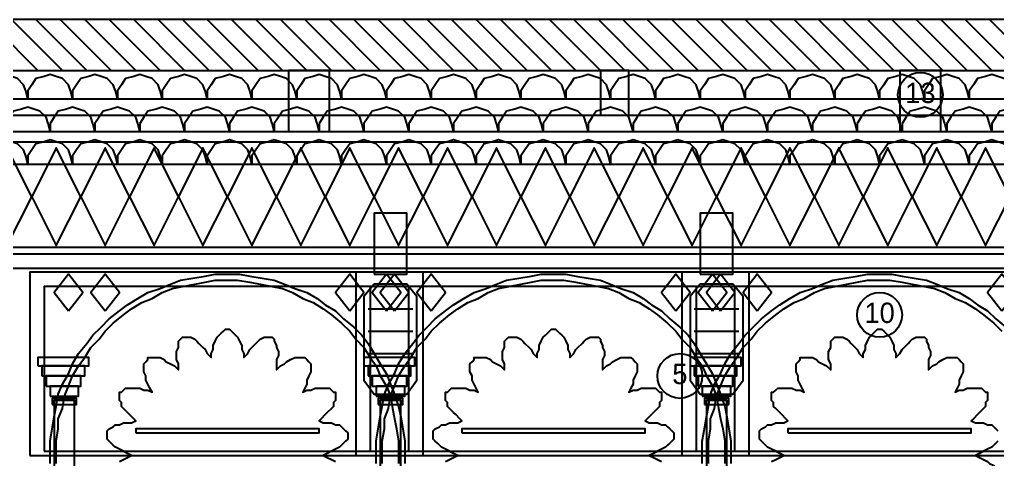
# Model space of a CAD drawing. Header units: metres. Extents: x 0 to 110, y 0 to 17.
# Drawn here: x 96.96 to 101.758, y 3.74 to 5.9 of the extents above; entities that cross this region are included whole.
import ezdxf
from ezdxf.enums import TextEntityAlignment as Align

# ---------------------------------------------------------------- set-up
doc = ezdxf.new("R2010")
doc.units = ezdxf.units.M
for name, color, linetype in [('A-ANNO', 2, 'CONTINUOUS'), ('A-HATCH', 8, 'CONTINUOUS'), ('A-WALL-CUT', 7, 'CONTINUOUS'), ('I-CEIL', 30, 'CONTINUOUS'), ('I-DECO', 8, 'CONTINUOUS'), ('I-FINE', 9, 'CONTINUOUS'), ('I-JOIN', 7, 'CONTINUOUS'), ('I-LIGHT', 2, 'CONTINUOUS')]:
    doc.layers.add(name, color=color, linetype=linetype)

msp = doc.modelspace()

# ---------------------------------------------------------------- linework, layer by layer
at = {"layer": 'A-ANNO'}
for centre in [(101.38, 5.53), (101.18, 4.45), (100.2, 4.15)]:
    msp.add_circle(centre, 0.11, dxfattribs=at)
at = {"layer": 'A-HATCH'}
for p, q in [((96.8, 5.9), (97.05, 5.65)), ((96.92, 5.9), (97.17, 5.65)), ((97.04, 5.9), (97.29, 5.65)), ((97.16, 5.9), (97.41, 5.65)), ((97.28, 5.9), (97.53, 5.65)), ((97.4, 5.9), (97.65, 5.65)), ((97.52, 5.9), (97.77, 5.65)), ((97.64, 5.9), (97.89, 5.65)), ((97.76, 5.9), (98.01, 5.65)), ((97.88, 5.9), (98.13, 5.65)), ((98, 5.9), (98.25, 5.65)), ((98.12, 5.9), (98.37, 5.65)), ((98.24, 5.9), (98.49, 5.65)), ((98.36, 5.9), (98.61, 5.65)), ((98.48, 5.9), (98.73, 5.65)), ((98.6, 5.9), (98.85, 5.65)), ((98.72, 5.9), (98.97, 5.65)), ((98.84, 5.9), (99.09, 5.65)), ((98.96, 5.9), (99.21, 5.65)), ((99.08, 5.9), (99.33, 5.65)), ((99.2, 5.9), (99.45, 5.65)), ((99.32, 5.9), (99.57, 5.65)), ((99.44, 5.9), (99.69, 5.65)), ((99.56, 5.9), (99.81, 5.65)), ((99.68, 5.9), (99.93, 5.65)), ((99.8, 5.9), (100.05, 5.65)), ((99.92, 5.9), (100.17, 5.65)), ((100.04, 5.9), (100.29, 5.65)), ((100.16, 5.9), (100.41, 5.65)), ((100.28, 5.9), (100.53, 5.65)), ((100.4, 5.9), (100.65, 5.65)), ((100.52, 5.9), (100.77, 5.65)), ((100.64, 5.9), (100.89, 5.65)), ((100.76, 5.9), (101.01, 5.65)), ((100.88, 5.9), (101.13, 5.65)), ((101, 5.9), (101.25, 5.65)), ((101.12, 5.9), (101.37, 5.65)), ((101.24, 5.9), (101.49, 5.65)), ((101.36, 5.9), (101.61, 5.65)), ((101.48, 5.9), (101.73, 5.65)), ((101.6, 5.9), (101.85, 5.65)), ((101.72, 5.9), (101.97, 5.65))]:
    msp.add_line(p, q, dxfattribs=at)
at = {"layer": 'A-WALL-CUT'}
msp.add_lwpolyline([(92.13, 5.65), (104.63, 5.65), (104.63, 5.9), (92.13, 5.9)], close=True, dxfattribs=at)
at = {"layer": 'I-CEIL'}
for p, q in [((92.38, 5.43), (104.38, 5.43)), ((92.38, 5.35), (104.38, 5.35))]:
    msp.add_line(p, q, dxfattribs=at)
for points in [[(98.28, 5.35), (98.48, 5.35), (98.48, 5.65), (98.28, 5.65)], [(99.81, 5.43), (99.95, 5.43), (99.95, 5.65), (99.81, 5.65)], [(101.28, 5.35), (101.48, 5.35), (101.48, 5.65), (101.28, 5.65)]]:
    msp.add_lwpolyline(points, close=True, dxfattribs=at)
at = {"layer": 'I-DECO'}
for p, q in [((96.78, 5.3), (104.38, 5.3)), ((96.78, 4.75), (104.38, 4.75))]:
    msp.add_line(p, q, dxfattribs=at)
for points in [[(97, 5.51), (96.99, 5.55), (96.98, 5.58), (96.95, 5.61), (96.92, 5.62), (96.89, 5.63), (96.86, 5.62), (96.82, 5.61), (96.8, 5.58), (96.78, 5.55), (96.78, 5.51)], [(97.22, 5.51), (97.21, 5.55), (97.2, 5.58), (97.17, 5.61), (97.14, 5.62), (97.11, 5.63), (97.08, 5.62), (97.04, 5.61), (97.02, 5.58), (97, 5.55), (97, 5.51)], [(97.44, 5.51), (97.43, 5.55), (97.42, 5.58), (97.39, 5.61), (97.36, 5.62), (97.33, 5.63), (97.3, 5.62), (97.26, 5.61), (97.24, 5.58), (97.22, 5.55), (97.22, 5.51)], [(97.66, 5.51), (97.65, 5.55), (97.64, 5.58), (97.61, 5.61), (97.58, 5.62), (97.55, 5.63), (97.52, 5.62), (97.48, 5.61), (97.46, 5.58), (97.44, 5.55), (97.44, 5.51)], [(97.88, 5.51), (97.87, 5.55), (97.86, 5.58), (97.83, 5.61), (97.8, 5.62), (97.77, 5.63), (97.74, 5.62), (97.7, 5.61), (97.68, 5.58), (97.66, 5.55), (97.66, 5.51)], [(98.1, 5.51), (98.09, 5.55), (98.08, 5.58), (98.05, 5.61), (98.02, 5.62), (97.99, 5.63), (97.96, 5.62), (97.92, 5.61), (97.9, 5.58), (97.88, 5.55), (97.88, 5.51)], [(98.32, 5.51), (98.31, 5.55), (98.3, 5.58), (98.27, 5.61), (98.24, 5.62), (98.21, 5.63), (98.18, 5.62), (98.14, 5.61), (98.12, 5.58), (98.1, 5.55), (98.1, 5.51)], [(98.54, 5.51), (98.53, 5.55), (98.52, 5.58), (98.49, 5.61), (98.46, 5.62), (98.43, 5.63), (98.4, 5.62), (98.36, 5.61), (98.34, 5.58), (98.32, 5.55), (98.32, 5.51)], [(98.76, 5.51), (98.75, 5.55), (98.74, 5.58), (98.71, 5.61), (98.68, 5.62), (98.65, 5.63), (98.62, 5.62), (98.58, 5.61), (98.56, 5.58), (98.54, 5.55), (98.54, 5.51)], [(98.98, 5.51), (98.97, 5.55), (98.96, 5.58), (98.93, 5.61), (98.9, 5.62), (98.87, 5.63), (98.84, 5.62), (98.8, 5.61), (98.78, 5.58), (98.76, 5.55), (98.76, 5.51)], [(99.2, 5.51), (99.19, 5.55), (99.18, 5.58), (99.15, 5.61), (99.12, 5.62), (99.09, 5.63), (99.06, 5.62), (99.02, 5.61), (99, 5.58), (98.98, 5.55), (98.98, 5.51)], [(99.42, 5.51), (99.41, 5.55), (99.4, 5.58), (99.37, 5.61), (99.34, 5.62), (99.31, 5.63), (99.28, 5.62), (99.24, 5.61), (99.22, 5.58), (99.2, 5.55), (99.2, 5.51)], [(99.64, 5.51), (99.63, 5.55), (99.62, 5.58), (99.59, 5.61), (99.56, 5.62), (99.53, 5.63), (99.5, 5.62), (99.46, 5.61), (99.44, 5.58), (99.42, 5.55), (99.42, 5.51)], [(99.86, 5.51), (99.85, 5.55), (99.84, 5.58), (99.81, 5.61), (99.78, 5.62), (99.75, 5.63), (99.72, 5.62), (99.68, 5.61), (99.66, 5.58), (99.64, 5.55), (99.64, 5.51)], [(100.08, 5.51), (100.07, 5.55), (100.06, 5.58), (100.03, 5.61), (100, 5.62), (99.97, 5.63), (99.94, 5.62), (99.9, 5.61), (99.88, 5.58), (99.86, 5.55), (99.86, 5.51)], [(100.3, 5.51), (100.29, 5.55), (100.28, 5.58), (100.25, 5.61), (100.22, 5.62), (100.19, 5.63), (100.16, 5.62), (100.12, 5.61), (100.1, 5.58), (100.08, 5.55), (100.08, 5.51)], [(100.52, 5.51), (100.51, 5.55), (100.5, 5.58), (100.47, 5.61), (100.44, 5.62), (100.41, 5.63), (100.38, 5.62), (100.34, 5.61), (100.32, 5.58), (100.3, 5.55), (100.3, 5.51)], [(100.74, 5.51), (100.73, 5.55), (100.72, 5.58), (100.69, 5.61), (100.66, 5.62), (100.63, 5.63), (100.6, 5.62), (100.56, 5.61), (100.54, 5.58), (100.52, 5.55), (100.52, 5.51)], [(100.96, 5.51), (100.95, 5.55), (100.94, 5.58), (100.91, 5.61), (100.88, 5.62), (100.85, 5.63), (100.82, 5.62), (100.78, 5.61), (100.76, 5.58), (100.74, 5.55), (100.74, 5.51)], [(101.18, 5.51), (101.17, 5.55), (101.16, 5.58), (101.13, 5.61), (101.1, 5.62), (101.07, 5.63), (101.04, 5.62), (101, 5.61), (100.98, 5.58), (100.96, 5.55), (100.96, 5.51)], [(101.4, 5.51), (101.39, 5.55), (101.38, 5.58), (101.35, 5.61), (101.32, 5.62), (101.29, 5.63), (101.26, 5.62), (101.22, 5.61), (101.2, 5.58), (101.18, 5.55), (101.18, 5.51)], [(101.62, 5.51), (101.61, 5.55), (101.6, 5.58), (101.57, 5.61), (101.54, 5.62), (101.51, 5.63), (101.48, 5.62), (101.44, 5.61), (101.42, 5.58), (101.4, 5.55), (101.4, 5.51)], [(101.84, 5.51), (101.83, 5.55), (101.82, 5.58), (101.79, 5.61), (101.76, 5.62), (101.73, 5.63), (101.7, 5.62), (101.66, 5.61), (101.64, 5.58), (101.62, 5.55), (101.62, 5.51)], [(97.11, 5.35), (97.1, 5.39), (97.09, 5.42), (97.06, 5.45), (97.03, 5.46), (97, 5.47), (96.97, 5.46), (96.93, 5.45), (96.91, 5.42), (96.89, 5.39), (96.89, 5.35)], [(97.33, 5.35), (97.32, 5.39), (97.31, 5.42), (97.28, 5.45), (97.25, 5.46), (97.22, 5.47), (97.19, 5.46), (97.15, 5.45), (97.13, 5.42), (97.11, 5.39), (97.11, 5.35)], [(97.55, 5.35), (97.54, 5.39), (97.53, 5.42), (97.5, 5.45), (97.47, 5.46), (97.44, 5.47), (97.41, 5.46), (97.37, 5.45), (97.35, 5.42), (97.33, 5.39), (97.33, 5.35)], [(97.77, 5.35), (97.76, 5.39), (97.75, 5.42), (97.72, 5.45), (97.69, 5.46), (97.66, 5.47), (97.63, 5.46), (97.59, 5.45), (97.57, 5.42), (97.55, 5.39), (97.55, 5.35)], [(97.99, 5.35), (97.98, 5.39), (97.97, 5.42), (97.94, 5.45), (97.91, 5.46), (97.88, 5.47), (97.85, 5.46), (97.81, 5.45), (97.79, 5.42), (97.77, 5.39), (97.77, 5.35)], [(98.21, 5.35), (98.2, 5.39), (98.19, 5.42), (98.16, 5.45), (98.13, 5.46), (98.1, 5.47), (98.07, 5.46), (98.03, 5.45), (98.01, 5.42), (97.99, 5.39), (97.99, 5.35)], [(98.43, 5.35), (98.42, 5.39), (98.41, 5.42), (98.38, 5.45), (98.35, 5.46), (98.32, 5.47), (98.29, 5.46), (98.25, 5.45), (98.23, 5.42), (98.21, 5.39), (98.21, 5.35)], [(98.65, 5.35), (98.64, 5.39), (98.63, 5.42), (98.6, 5.45), (98.57, 5.46), (98.54, 5.47), (98.51, 5.46), (98.47, 5.45), (98.45, 5.42), (98.43, 5.39), (98.43, 5.35)], [(98.87, 5.35), (98.86, 5.39), (98.85, 5.42), (98.82, 5.45), (98.79, 5.46), (98.76, 5.47), (98.73, 5.46), (98.69, 5.45), (98.67, 5.42), (98.65, 5.39), (98.65, 5.35)], [(99.09, 5.35), (99.08, 5.39), (99.07, 5.42), (99.04, 5.45), (99.01, 5.46), (98.98, 5.47), (98.95, 5.46), (98.91, 5.45), (98.89, 5.42), (98.87, 5.39), (98.87, 5.35)], [(99.31, 5.35), (99.3, 5.39), (99.29, 5.42), (99.26, 5.45), (99.23, 5.46), (99.2, 5.47), (99.17, 5.46), (99.13, 5.45), (99.11, 5.42), (99.09, 5.39), (99.09, 5.35)], [(99.53, 5.35), (99.52, 5.39), (99.51, 5.42), (99.48, 5.45), (99.45, 5.46), (99.42, 5.47), (99.39, 5.46), (99.35, 5.45), (99.33, 5.42), (99.31, 5.39), (99.31, 5.35)], [(99.75, 5.35), (99.74, 5.39), (99.73, 5.42), (99.7, 5.45), (99.67, 5.46), (99.64, 5.47), (99.61, 5.46), (99.57, 5.45), (99.55, 5.42), (99.53, 5.39), (99.53, 5.35)], [(99.97, 5.35), (99.96, 5.39), (99.95, 5.42), (99.92, 5.45), (99.89, 5.46), (99.86, 5.47), (99.83, 5.46), (99.79, 5.45), (99.77, 5.42), (99.75, 5.39), (99.75, 5.35)], [(100.19, 5.35), (100.18, 5.39), (100.17, 5.42), (100.14, 5.45), (100.11, 5.46), (100.08, 5.47), (100.05, 5.46), (100.01, 5.45), (99.99, 5.42), (99.97, 5.39), (99.97, 5.35)], [(100.41, 5.35), (100.4, 5.39), (100.39, 5.42), (100.36, 5.45), (100.33, 5.46), (100.3, 5.47), (100.27, 5.46), (100.23, 5.45), (100.21, 5.42), (100.19, 5.39), (100.19, 5.35)], [(100.63, 5.35), (100.62, 5.39), (100.61, 5.42), (100.58, 5.45), (100.55, 5.46), (100.52, 5.47), (100.49, 5.46), (100.45, 5.45), (100.43, 5.42), (100.41, 5.39), (100.41, 5.35)], [(100.85, 5.35), (100.84, 5.39), (100.83, 5.42), (100.8, 5.45), (100.77, 5.46), (100.74, 5.47), (100.71, 5.46), (100.67, 5.45), (100.65, 5.42), (100.63, 5.39), (100.63, 5.35)], [(101.07, 5.35), (101.06, 5.39), (101.05, 5.42), (101.02, 5.45), (100.99, 5.46), (100.96, 5.47), (100.93, 5.46), (100.89, 5.45), (100.87, 5.42), (100.85, 5.39), (100.85, 5.35)], [(101.29, 5.35), (101.28, 5.39), (101.27, 5.42), (101.24, 5.45), (101.21, 5.46), (101.18, 5.47), (101.15, 5.46), (101.11, 5.45), (101.09, 5.42), (101.07, 5.39), (101.07, 5.35)], [(101.51, 5.35), (101.5, 5.39), (101.49, 5.42), (101.46, 5.45), (101.43, 5.46), (101.4, 5.47), (101.37, 5.46), (101.33, 5.45), (101.31, 5.42), (101.29, 5.39), (101.29, 5.35)], [(101.73, 5.35), (101.72, 5.39), (101.71, 5.42), (101.68, 5.45), (101.65, 5.46), (101.62, 5.47), (101.59, 5.46), (101.55, 5.45), (101.53, 5.42), (101.51, 5.39), (101.51, 5.35)], [(101.95, 5.35), (101.94, 5.39), (101.93, 5.42), (101.9, 5.45), (101.87, 5.46), (101.84, 5.47), (101.81, 5.46), (101.77, 5.45), (101.75, 5.42), (101.73, 5.39), (101.73, 5.35)], [(97, 5.19), (96.99, 5.23), (96.98, 5.26), (96.95, 5.29), (96.92, 5.3), (96.89, 5.31), (96.86, 5.3), (96.82, 5.29), (96.8, 5.26), (96.78, 5.23), (96.78, 5.19)], [(97.22, 5.19), (97.21, 5.23), (97.2, 5.26), (97.17, 5.29), (97.14, 5.3), (97.11, 5.31), (97.08, 5.3), (97.04, 5.29), (97.02, 5.26), (97, 5.23), (97, 5.19)], [(97.44, 5.19), (97.43, 5.23), (97.42, 5.26), (97.39, 5.29), (97.36, 5.3), (97.33, 5.31), (97.3, 5.3), (97.26, 5.29), (97.24, 5.26), (97.22, 5.23), (97.22, 5.19)], [(97.66, 5.19), (97.65, 5.23), (97.64, 5.26), (97.61, 5.29), (97.58, 5.3), (97.55, 5.31), (97.52, 5.3), (97.48, 5.29), (97.46, 5.26), (97.44, 5.23), (97.44, 5.19)], [(97.88, 5.19), (97.87, 5.23), (97.86, 5.26), (97.83, 5.29), (97.8, 5.3), (97.77, 5.31), (97.74, 5.3), (97.7, 5.29), (97.68, 5.26), (97.66, 5.23), (97.66, 5.19)], [(98.1, 5.19), (98.09, 5.23), (98.08, 5.26), (98.05, 5.29), (98.02, 5.3), (97.99, 5.31), (97.96, 5.3), (97.92, 5.29), (97.9, 5.26), (97.88, 5.23), (97.88, 5.19)], [(98.32, 5.19), (98.31, 5.23), (98.3, 5.26), (98.27, 5.29), (98.24, 5.3), (98.21, 5.31), (98.18, 5.3), (98.14, 5.29), (98.12, 5.26), (98.1, 5.23), (98.1, 5.19)], [(98.54, 5.19), (98.53, 5.23), (98.52, 5.26), (98.49, 5.29), (98.46, 5.3), (98.43, 5.31), (98.4, 5.3), (98.36, 5.29), (98.34, 5.26), (98.32, 5.23), (98.32, 5.19)], [(98.76, 5.19), (98.75, 5.23), (98.74, 5.26), (98.71, 5.29), (98.68, 5.3), (98.65, 5.31), (98.62, 5.3), (98.58, 5.29), (98.56, 5.26), (98.54, 5.23), (98.54, 5.19)], [(98.98, 5.19), (98.97, 5.23), (98.96, 5.26), (98.93, 5.29), (98.9, 5.3), (98.87, 5.31), (98.84, 5.3), (98.8, 5.29), (98.78, 5.26), (98.76, 5.23), (98.76, 5.19)], [(99.2, 5.19), (99.19, 5.23), (99.18, 5.26), (99.15, 5.29), (99.12, 5.3), (99.09, 5.31), (99.06, 5.3), (99.02, 5.29), (99, 5.26), (98.98, 5.23), (98.98, 5.19)], [(99.42, 5.19), (99.41, 5.23), (99.4, 5.26), (99.37, 5.29), (99.34, 5.3), (99.31, 5.31), (99.28, 5.3), (99.24, 5.29), (99.22, 5.26), (99.2, 5.23), (99.2, 5.19)], [(99.64, 5.19), (99.63, 5.23), (99.62, 5.26), (99.59, 5.29), (99.56, 5.3), (99.53, 5.31), (99.5, 5.3), (99.46, 5.29), (99.44, 5.26), (99.42, 5.23), (99.42, 5.19)], [(99.86, 5.19), (99.85, 5.23), (99.84, 5.26), (99.81, 5.29), (99.78, 5.3), (99.75, 5.31), (99.72, 5.3), (99.68, 5.29), (99.66, 5.26), (99.64, 5.23), (99.64, 5.19)], [(100.08, 5.19), (100.07, 5.23), (100.06, 5.26), (100.03, 5.29), (100, 5.3), (99.97, 5.31), (99.94, 5.3), (99.9, 5.29), (99.88, 5.26), (99.86, 5.23), (99.86, 5.19)], [(100.3, 5.19), (100.29, 5.23), (100.28, 5.26), (100.25, 5.29), (100.22, 5.3), (100.19, 5.31), (100.16, 5.3), (100.12, 5.29), (100.1, 5.26), (100.08, 5.23), (100.08, 5.19)], [(100.52, 5.19), (100.51, 5.23), (100.5, 5.26), (100.47, 5.29), (100.44, 5.3), (100.41, 5.31), (100.38, 5.3), (100.34, 5.29), (100.32, 5.26), (100.3, 5.23), (100.3, 5.19)], [(100.74, 5.19), (100.73, 5.23), (100.72, 5.26), (100.69, 5.29), (100.66, 5.3), (100.63, 5.31), (100.6, 5.3), (100.56, 5.29), (100.54, 5.26), (100.52, 5.23), (100.52, 5.19)], [(100.96, 5.19), (100.95, 5.23), (100.94, 5.26), (100.91, 5.29), (100.88, 5.3), (100.85, 5.31), (100.82, 5.3), (100.78, 5.29), (100.76, 5.26), (100.74, 5.23), (100.74, 5.19)], [(101.18, 5.19), (101.17, 5.23), (101.16, 5.26), (101.13, 5.29), (101.1, 5.3), (101.07, 5.31), (101.04, 5.3), (101, 5.29), (100.98, 5.26), (100.96, 5.23), (100.96, 5.19)], [(101.4, 5.19), (101.39, 5.23), (101.38, 5.26), (101.35, 5.29), (101.32, 5.3), (101.29, 5.31), (101.26, 5.3), (101.22, 5.29), (101.2, 5.26), (101.18, 5.23), (101.18, 5.19)], [(101.62, 5.19), (101.61, 5.23), (101.6, 5.26), (101.57, 5.29), (101.54, 5.3), (101.51, 5.31), (101.48, 5.3), (101.44, 5.29), (101.42, 5.26), (101.4, 5.23), (101.4, 5.19)], [(101.84, 5.19), (101.83, 5.23), (101.82, 5.26), (101.79, 5.29), (101.76, 5.3), (101.73, 5.31), (101.7, 5.3), (101.66, 5.29), (101.64, 5.26), (101.62, 5.23), (101.62, 5.19)]]:
    msp.add_lwpolyline(points, dxfattribs=at)
for points in [[(97.08, 3.78), (98.87, 3.78), (98.87, 4.59), (97.08, 4.59)], [(98.68, 3.78), (100.47, 3.78), (100.47, 4.59), (98.68, 4.59)], [(100.28, 3.78), (102.07, 3.78), (102.07, 4.59), (100.28, 4.59)], [(97.12, 4.01), (97.24, 4.01), (97.24, 4.04), (97.12, 4.04)], [(98.72, 4.01), (98.84, 4.01), (98.84, 4.04), (98.72, 4.04)], [(100.32, 4.01), (100.44, 4.01), (100.44, 4.04), (100.32, 4.04)]]:
    msp.add_lwpolyline(points, close=True, dxfattribs=at)
at = {"layer": 'I-FINE'}
for p, q in [((98.67, 4.48), (98.89, 4.48)), ((100.27, 4.48), (100.49, 4.48)), ((98.67, 4.37), (98.89, 4.37)), ((100.27, 4.37), (100.49, 4.37)), ((98.67, 4.26), (98.89, 4.26)), ((100.27, 4.26), (100.49, 4.26))]:
    msp.add_line(p, q, dxfattribs=at)
for points in [[(96.78, 5.03), (96.9, 4.79), (97.02, 5.03), (96.9, 5.27)], [(97.02, 5.03), (97.14, 4.79), (97.26, 5.03), (97.14, 5.27)], [(97.26, 5.03), (97.38, 4.79), (97.5, 5.03), (97.38, 5.27)], [(97.5, 5.03), (97.62, 4.79), (97.74, 5.03), (97.62, 5.27)], [(97.74, 5.03), (97.86, 4.79), (97.98, 5.03), (97.86, 5.27)], [(97.98, 5.03), (98.1, 4.79), (98.22, 5.03), (98.1, 5.27)], [(98.22, 5.03), (98.34, 4.79), (98.46, 5.03), (98.34, 5.27)], [(98.46, 5.03), (98.58, 4.79), (98.7, 5.03), (98.58, 5.27)], [(98.7, 5.03), (98.82, 4.79), (98.94, 5.03), (98.82, 5.27)], [(98.94, 5.03), (99.06, 4.79), (99.18, 5.03), (99.06, 5.27)], [(99.18, 5.03), (99.3, 4.79), (99.42, 5.03), (99.3, 5.27)], [(99.42, 5.03), (99.54, 4.79), (99.66, 5.03), (99.54, 5.27)], [(99.66, 5.03), (99.78, 4.79), (99.9, 5.03), (99.78, 5.27)], [(99.9, 5.03), (100.02, 4.79), (100.14, 5.03), (100.02, 5.27)], [(100.14, 5.03), (100.26, 4.79), (100.38, 5.03), (100.26, 5.27)], [(100.38, 5.03), (100.5, 4.79), (100.62, 5.03), (100.5, 5.27)], [(100.62, 5.03), (100.74, 4.79), (100.86, 5.03), (100.74, 5.27)], [(100.86, 5.03), (100.98, 4.79), (101.1, 5.03), (100.98, 5.27)], [(101.1, 5.03), (101.22, 4.79), (101.34, 5.03), (101.22, 5.27)], [(101.34, 5.03), (101.46, 4.79), (101.58, 5.03), (101.46, 5.27)], [(101.58, 5.03), (101.7, 4.79), (101.82, 5.03), (101.7, 5.27)], [(97.2, 4.47), (97.27, 4.56), (97.2, 4.65), (97.13, 4.56)], [(97.38, 4.47), (97.45, 4.56), (97.38, 4.65), (97.31, 4.56)], [(98.58, 4.47), (98.65, 4.56), (98.58, 4.65), (98.51, 4.56)], [(98.76, 4.47), (98.83, 4.56), (98.76, 4.65), (98.69, 4.56)], [(98.8, 4.47), (98.87, 4.56), (98.8, 4.65), (98.73, 4.56)], [(98.98, 4.47), (99.05, 4.56), (98.98, 4.65), (98.91, 4.56)], [(100.18, 4.47), (100.25, 4.56), (100.18, 4.65), (100.11, 4.56)], [(100.36, 4.47), (100.43, 4.56), (100.36, 4.65), (100.29, 4.56)], [(100.4, 4.47), (100.47, 4.56), (100.4, 4.65), (100.33, 4.56)], [(100.58, 4.47), (100.65, 4.56), (100.58, 4.65), (100.51, 4.56)], [(101.78, 4.47), (101.85, 4.56), (101.78, 4.65), (101.71, 4.56)]]:
    msp.add_lwpolyline(points, close=True, dxfattribs=at)
at = {"layer": 'I-JOIN'}
for p, q in [((96.78, 5.51), (104.38, 5.51)), ((96.78, 5.35), (104.38, 5.35)), ((96.78, 5.19), (104.38, 5.19))]:
    msp.add_line(p, q, dxfattribs=at)
for points in [[(96.78, 4.68), (104.38, 4.68), (104.38, 4.78), (96.78, 4.78)], [(97.01, 3.76), (98.94, 3.76), (98.94, 4.66), (97.01, 4.66)], [(98.61, 3.76), (100.54, 3.76), (100.54, 4.66), (98.61, 4.66)], [(100.21, 3.76), (102.14, 3.76), (102.14, 4.66), (100.21, 4.66)], [(97.05, 4.2), (97.3, 4.2), (97.3, 4.24), (97.05, 4.24)], [(98.65, 4.2), (98.9, 4.2), (98.9, 4.24), (98.65, 4.24)], [(100.25, 4.2), (100.5, 4.2), (100.5, 4.24), (100.25, 4.24)], [(97.07, 4.15), (97.28, 4.15), (97.28, 4.2), (97.07, 4.2)], [(98.67, 4.15), (98.88, 4.15), (98.88, 4.2), (98.67, 4.2)], [(100.27, 4.15), (100.48, 4.15), (100.48, 4.2), (100.27, 4.2)], [(97.09, 4.1), (97.26, 4.1), (97.26, 4.15), (97.09, 4.15)], [(98.69, 4.1), (98.86, 4.1), (98.86, 4.15), (98.69, 4.15)], [(100.29, 4.1), (100.46, 4.1), (100.46, 4.15), (100.29, 4.15)], [(97.11, 4.05), (97.25, 4.05), (97.25, 4.1), (97.11, 4.1)], [(98.71, 4.05), (98.85, 4.05), (98.85, 4.1), (98.71, 4.1)], [(100.31, 4.05), (100.45, 4.05), (100.45, 4.1), (100.31, 4.1)], [(97.13, 1.63), (97.23, 1.63), (97.23, 4.03), (97.13, 4.03)], [(98.73, 1.63), (98.83, 1.63), (98.83, 4.03), (98.73, 4.03)], [(100.33, 1.63), (100.43, 1.63), (100.43, 4.03), (100.33, 4.03)]]:
    msp.add_lwpolyline(points, close=True, dxfattribs=at)
for points in [[(97.11, 3.72), (97.11, 3.77), (97.11, 3.83), (97.12, 3.89), (97.13, 3.95), (97.14, 4), (97.15, 4.06), (97.17, 4.11), (97.2, 4.16), (97.22, 4.21), (97.25, 4.26), (97.29, 4.31), (97.32, 4.35), (97.36, 4.39), (97.4, 4.43), (97.45, 4.47), (97.49, 4.5), (97.54, 4.53), (97.59, 4.56), (97.65, 4.58), (97.7, 4.6), (97.75, 4.62), (97.81, 4.63), (97.87, 4.64), (97.92, 4.65), (97.98, 4.65), (98.04, 4.65), (98.09, 4.64), (98.15, 4.63), (98.21, 4.62), (98.26, 4.6), (98.31, 4.58), (98.37, 4.56), (98.42, 4.53), (98.46, 4.5), (98.51, 4.47), (98.55, 4.43), (98.6, 4.39), (98.64, 4.35), (98.67, 4.31), (98.7, 4.26), (98.73, 4.21), (98.76, 4.16), (98.78, 4.11), (98.8, 4.06), (98.82, 4), (98.83, 3.95), (98.84, 3.89), (98.85, 3.83), (98.85, 3.77), (98.85, 3.72)], [(97.14, 3.72), (97.14, 3.78), (97.14, 3.83), (97.15, 3.89), (97.15, 3.94), (97.17, 3.99), (97.18, 4.05), (97.2, 4.1), (97.22, 4.15), (97.25, 4.2), (97.28, 4.24), (97.31, 4.29), (97.35, 4.33), (97.38, 4.37), (97.42, 4.41), (97.47, 4.45), (97.51, 4.48), (97.56, 4.51), (97.61, 4.53), (97.66, 4.56), (97.71, 4.58), (97.76, 4.59), (97.82, 4.6), (97.87, 4.61), (97.92, 4.62), (97.98, 4.62), (98.03, 4.62), (98.09, 4.61), (98.14, 4.6), (98.2, 4.59), (98.25, 4.58), (98.3, 4.56), (98.35, 4.53), (98.4, 4.51), (98.45, 4.48), (98.49, 4.45), (98.54, 4.41), (98.58, 4.37), (98.61, 4.33), (98.65, 4.29), (98.68, 4.24), (98.71, 4.2), (98.73, 4.15), (98.76, 4.1), (98.78, 4.05), (98.79, 3.99), (98.8, 3.94), (98.81, 3.89), (98.82, 3.83), (98.82, 3.78), (98.82, 3.72)], [(98.71, 3.72), (98.71, 3.77), (98.71, 3.83), (98.72, 3.89), (98.73, 3.95), (98.74, 4), (98.75, 4.06), (98.77, 4.11), (98.8, 4.16), (98.82, 4.21), (98.85, 4.26), (98.89, 4.31), (98.92, 4.35), (98.96, 4.39), (99, 4.43), (99.05, 4.47), (99.09, 4.5), (99.14, 4.53), (99.19, 4.56), (99.25, 4.58), (99.3, 4.6), (99.35, 4.62), (99.41, 4.63), (99.47, 4.64), (99.52, 4.65), (99.58, 4.65), (99.64, 4.65), (99.69, 4.64), (99.75, 4.63), (99.81, 4.62), (99.86, 4.6), (99.91, 4.58), (99.97, 4.56), (100.02, 4.53), (100.06, 4.5), (100.11, 4.47), (100.15, 4.43), (100.2, 4.39), (100.24, 4.35), (100.27, 4.31), (100.3, 4.26), (100.33, 4.21), (100.36, 4.16), (100.38, 4.11), (100.4, 4.06), (100.42, 4), (100.43, 3.95), (100.44, 3.89), (100.45, 3.83), (100.45, 3.77), (100.45, 3.72)], [(98.74, 3.72), (98.74, 3.78), (98.74, 3.83), (98.75, 3.89), (98.75, 3.94), (98.77, 3.99), (98.78, 4.05), (98.8, 4.1), (98.82, 4.15), (98.85, 4.2), (98.88, 4.24), (98.91, 4.29), (98.95, 4.33), (98.98, 4.37), (99.02, 4.41), (99.07, 4.45), (99.11, 4.48), (99.16, 4.51), (99.21, 4.53), (99.26, 4.56), (99.31, 4.58), (99.36, 4.59), (99.42, 4.6), (99.47, 4.61), (99.52, 4.62), (99.58, 4.62), (99.63, 4.62), (99.69, 4.61), (99.74, 4.6), (99.8, 4.59), (99.85, 4.58), (99.9, 4.56), (99.95, 4.53), (100, 4.51), (100.05, 4.48), (100.09, 4.45), (100.14, 4.41), (100.18, 4.37), (100.21, 4.33), (100.25, 4.29), (100.28, 4.24), (100.31, 4.2), (100.33, 4.15), (100.36, 4.1), (100.38, 4.05), (100.39, 3.99), (100.4, 3.94), (100.41, 3.89), (100.42, 3.83), (100.42, 3.78), (100.42, 3.72)], [(100.31, 3.72), (100.31, 3.77), (100.31, 3.83), (100.32, 3.89), (100.33, 3.95), (100.34, 4), (100.35, 4.06), (100.37, 4.11), (100.4, 4.16), (100.42, 4.21), (100.45, 4.26), (100.49, 4.31), (100.52, 4.35), (100.56, 4.39), (100.6, 4.43), (100.65, 4.47), (100.69, 4.5), (100.74, 4.53), (100.79, 4.56), (100.85, 4.58), (100.9, 4.6), (100.95, 4.62), (101.01, 4.63), (101.07, 4.64), (101.12, 4.65), (101.18, 4.65), (101.24, 4.65), (101.29, 4.64), (101.35, 4.63), (101.41, 4.62), (101.46, 4.6), (101.51, 4.58), (101.57, 4.56), (101.62, 4.53), (101.66, 4.5), (101.71, 4.47), (101.75, 4.43), (101.8, 4.39)], [(100.34, 3.72), (100.34, 3.78), (100.34, 3.83), (100.35, 3.89), (100.35, 3.94), (100.37, 3.99), (100.38, 4.05), (100.4, 4.1), (100.42, 4.15), (100.45, 4.2), (100.48, 4.24), (100.51, 4.29), (100.55, 4.33), (100.58, 4.37), (100.62, 4.41), (100.67, 4.45), (100.71, 4.48), (100.76, 4.51), (100.81, 4.53), (100.86, 4.56), (100.91, 4.58), (100.96, 4.59), (101.02, 4.6), (101.07, 4.61), (101.12, 4.62), (101.18, 4.62), (101.23, 4.62), (101.29, 4.61), (101.34, 4.6), (101.4, 4.59), (101.45, 4.58), (101.5, 4.56), (101.55, 4.53), (101.6, 4.51), (101.65, 4.48), (101.69, 4.45), (101.74, 4.41), (101.78, 4.37)], [(97.45, 3.73), (97.47, 3.74), (97.49, 3.75), (97.51, 3.76), (97.49, 3.77), (97.47, 3.78), (97.45, 3.79), (97.43, 3.8), (97.42, 3.81), (97.41, 3.82), (97.4, 3.83), (97.39, 3.84), (97.39, 3.85), (97.39, 3.86), (97.39, 3.87), (97.39, 3.88), (97.4, 3.89), (97.42, 3.9), (97.43, 3.91), (97.45, 3.91), (97.47, 3.92), (97.49, 3.92), (97.51, 3.92), (97.53, 3.93), (97.52, 3.94), (97.5, 3.96), (97.49, 3.97), (97.47, 3.99), (97.46, 4), (97.46, 4.02), (97.45, 4.03), (97.45, 4.04), (97.45, 4.06), (97.45, 4.07), (97.46, 4.07), (97.47, 4.08), (97.48, 4.09), (97.49, 4.09), (97.51, 4.09), (97.53, 4.09), (97.55, 4.09), (97.57, 4.08), (97.59, 4.08), (97.61, 4.07), (97.6, 4.09), (97.59, 4.11), (97.58, 4.13), (97.58, 4.15), (97.57, 4.17), (97.57, 4.19), (97.57, 4.2), (97.57, 4.21), (97.58, 4.22), (97.59, 4.23), (97.59, 4.24), (97.61, 4.24), (97.62, 4.24), (97.63, 4.24), (97.65, 4.24), (97.67, 4.23), (97.68, 4.22), (97.7, 4.21), (97.72, 4.2), (97.74, 4.18), (97.74, 4.21), (97.73, 4.23), (97.73, 4.25), (97.73, 4.27), (97.74, 4.29), (97.74, 4.3), (97.74, 4.32), (97.75, 4.33), (97.76, 4.34), (97.77, 4.34), (97.78, 4.34), (97.79, 4.34), (97.8, 4.34), (97.82, 4.33), (97.83, 4.32), (97.84, 4.31), (97.86, 4.29), (97.87, 4.28), (97.88, 4.26), (97.9, 4.24), (97.9, 4.26), (97.91, 4.28), (97.91, 4.3), (97.92, 4.32), (97.93, 4.34), (97.94, 4.35), (97.95, 4.36), (97.96, 4.37), (97.97, 4.38), (97.98, 4.38), (97.99, 4.38), (98, 4.37), (98.01, 4.36), (98.02, 4.35), (98.03, 4.34), (98.04, 4.32), (98.05, 4.3), (98.05, 4.28), (98.06, 4.26), (98.06, 4.24), (98.08, 4.26), (98.09, 4.28), (98.1, 4.29), (98.12, 4.31), (98.13, 4.32), (98.14, 4.33), (98.16, 4.34), (98.17, 4.34), (98.18, 4.34), (98.19, 4.34), (98.2, 4.34), (98.21, 4.33), (98.21, 4.32), (98.22, 4.3), (98.22, 4.29), (98.23, 4.27), (98.23, 4.25), (98.22, 4.23), (98.22, 4.21), (98.22, 4.18), (98.24, 4.2), (98.26, 4.21), (98.27, 4.22), (98.29, 4.23), (98.31, 4.24), (98.33, 4.24), (98.34, 4.24), (98.35, 4.24), (98.36, 4.24), (98.37, 4.23), (98.38, 4.22), (98.39, 4.21), (98.39, 4.2), (98.39, 4.19), (98.39, 4.17), (98.38, 4.15), (98.37, 4.13), (98.37, 4.11), (98.36, 4.09), (98.35, 4.07), (98.37, 4.08), (98.39, 4.08), (98.41, 4.09), (98.43, 4.09), (98.45, 4.09), (98.46, 4.09), (98.48, 4.09), (98.49, 4.08), (98.5, 4.07), (98.51, 4.07), (98.51, 4.06), (98.51, 4.04), (98.51, 4.03), (98.5, 4.02), (98.5, 4), (98.49, 3.99), (98.47, 3.97), (98.46, 3.96), (98.44, 3.94), (98.43, 3.93), (98.45, 3.92), (98.47, 3.92), (98.49, 3.92), (98.51, 3.91), (98.53, 3.91), (98.54, 3.9), (98.55, 3.89), (98.56, 3.88), (98.57, 3.87), (98.57, 3.86), (98.57, 3.85), (98.57, 3.84), (98.56, 3.83), (98.55, 3.82), (98.54, 3.81), (98.53, 3.8), (98.51, 3.79), (98.49, 3.78), (98.47, 3.77), (98.45, 3.76), (98.47, 3.75), (98.49, 3.74), (98.51, 3.73)], [(99.05, 3.73), (99.07, 3.74), (99.09, 3.75), (99.11, 3.76), (99.09, 3.77), (99.07, 3.78), (99.05, 3.79), (99.03, 3.8), (99.02, 3.81), (99.01, 3.82), (99, 3.83), (98.99, 3.84), (98.99, 3.85), (98.99, 3.86), (98.99, 3.87), (98.99, 3.88), (99, 3.89), (99.02, 3.9), (99.03, 3.91), (99.05, 3.91), (99.07, 3.92), (99.09, 3.92), (99.11, 3.92), (99.13, 3.93), (99.12, 3.94), (99.1, 3.96), (99.09, 3.97), (99.07, 3.99), (99.06, 4), (99.06, 4.02), (99.05, 4.03), (99.05, 4.04), (99.05, 4.06), (99.05, 4.07), (99.06, 4.07), (99.07, 4.08), (99.08, 4.09), (99.09, 4.09), (99.11, 4.09), (99.13, 4.09), (99.15, 4.09), (99.17, 4.08), (99.19, 4.08), (99.21, 4.07), (99.2, 4.09), (99.19, 4.11), (99.18, 4.13), (99.18, 4.15), (99.17, 4.17), (99.17, 4.19), (99.17, 4.2), (99.17, 4.21), (99.18, 4.22), (99.19, 4.23), (99.19, 4.24), (99.21, 4.24), (99.22, 4.24), (99.23, 4.24), (99.25, 4.24), (99.27, 4.23), (99.28, 4.22), (99.3, 4.21), (99.32, 4.2), (99.34, 4.18), (99.34, 4.21), (99.33, 4.23), (99.33, 4.25), (99.33, 4.27), (99.34, 4.29), (99.34, 4.3), (99.34, 4.32), (99.35, 4.33), (99.36, 4.34), (99.37, 4.34), (99.38, 4.34), (99.39, 4.34), (99.4, 4.34), (99.42, 4.33), (99.43, 4.32), (99.44, 4.31), (99.46, 4.29), (99.47, 4.28), (99.48, 4.26), (99.5, 4.24), (99.5, 4.26), (99.51, 4.28), (99.51, 4.3), (99.52, 4.32), (99.53, 4.34), (99.54, 4.35), (99.55, 4.36), (99.56, 4.37), (99.57, 4.38), (99.58, 4.38), (99.59, 4.38), (99.6, 4.37), (99.61, 4.36), (99.62, 4.35), (99.63, 4.34), (99.64, 4.32), (99.65, 4.3), (99.65, 4.28), (99.66, 4.26), (99.66, 4.24), (99.68, 4.26), (99.69, 4.28), (99.7, 4.29), (99.72, 4.31), (99.73, 4.32), (99.74, 4.33), (99.76, 4.34), (99.77, 4.34), (99.78, 4.34), (99.79, 4.34), (99.8, 4.34), (99.81, 4.33), (99.81, 4.32), (99.82, 4.3), (99.82, 4.29), (99.83, 4.27), (99.83, 4.25), (99.82, 4.23), (99.82, 4.21), (99.82, 4.18), (99.84, 4.2), (99.86, 4.21), (99.87, 4.22), (99.89, 4.23), (99.91, 4.24), (99.93, 4.24), (99.94, 4.24), (99.95, 4.24), (99.96, 4.24), (99.97, 4.23), (99.98, 4.22), (99.99, 4.21), (99.99, 4.2), (99.99, 4.19), (99.99, 4.17), (99.98, 4.15), (99.97, 4.13), (99.97, 4.11), (99.96, 4.09), (99.95, 4.07), (99.97, 4.08), (99.99, 4.08), (100.01, 4.09), (100.03, 4.09), (100.05, 4.09), (100.06, 4.09), (100.08, 4.09), (100.09, 4.08), (100.1, 4.07), (100.11, 4.07), (100.11, 4.06), (100.11, 4.04), (100.11, 4.03), (100.1, 4.02), (100.1, 4), (100.09, 3.99), (100.07, 3.97), (100.06, 3.96), (100.04, 3.94), (100.03, 3.93), (100.05, 3.92), (100.07, 3.92), (100.09, 3.92), (100.11, 3.91), (100.13, 3.91), (100.14, 3.9), (100.15, 3.89), (100.16, 3.88), (100.17, 3.87), (100.17, 3.86), (100.17, 3.85), (100.17, 3.84), (100.16, 3.83), (100.15, 3.82), (100.14, 3.81), (100.13, 3.8), (100.11, 3.79), (100.09, 3.78), (100.07, 3.77), (100.05, 3.76), (100.07, 3.75), (100.09, 3.74), (100.11, 3.73)], [(100.65, 3.73), (100.67, 3.74), (100.69, 3.75), (100.71, 3.76), (100.69, 3.77), (100.67, 3.78), (100.65, 3.79), (100.63, 3.8), (100.62, 3.81), (100.61, 3.82), (100.6, 3.83), (100.59, 3.84), (100.59, 3.85), (100.59, 3.86), (100.59, 3.87), (100.59, 3.88), (100.6, 3.89), (100.62, 3.9), (100.63, 3.91), (100.65, 3.91), (100.67, 3.92), (100.69, 3.92), (100.71, 3.92), (100.73, 3.93), (100.72, 3.94), (100.7, 3.96), (100.69, 3.97), (100.67, 3.99), (100.66, 4), (100.66, 4.02), (100.65, 4.03), (100.65, 4.04), (100.65, 4.06), (100.65, 4.07), (100.66, 4.07), (100.67, 4.08), (100.68, 4.09), (100.69, 4.09), (100.71, 4.09), (100.73, 4.09), (100.75, 4.09), (100.77, 4.08), (100.79, 4.08), (100.81, 4.07), (100.8, 4.09), (100.79, 4.11), (100.78, 4.13), (100.78, 4.15), (100.77, 4.17), (100.77, 4.19), (100.77, 4.2), (100.77, 4.21), (100.78, 4.22), (100.79, 4.23), (100.79, 4.24), (100.81, 4.24), (100.82, 4.24), (100.83, 4.24), (100.85, 4.24), (100.87, 4.23), (100.88, 4.22), (100.9, 4.21), (100.92, 4.2), (100.94, 4.18), (100.94, 4.21), (100.93, 4.23), (100.93, 4.25), (100.93, 4.27), (100.94, 4.29), (100.94, 4.3), (100.94, 4.32), (100.95, 4.33), (100.96, 4.34), (100.97, 4.34), (100.98, 4.34), (100.99, 4.34), (101, 4.34), (101.02, 4.33), (101.03, 4.32), (101.04, 4.31), (101.06, 4.29), (101.07, 4.28), (101.08, 4.26), (101.1, 4.24), (101.1, 4.26), (101.11, 4.28), (101.11, 4.3), (101.12, 4.32), (101.13, 4.34), (101.14, 4.35), (101.15, 4.36), (101.16, 4.37), (101.17, 4.38), (101.18, 4.38), (101.19, 4.38), (101.2, 4.37), (101.21, 4.36), (101.22, 4.35), (101.23, 4.34), (101.24, 4.32), (101.25, 4.3), (101.25, 4.28), (101.26, 4.26), (101.26, 4.24), (101.28, 4.26), (101.29, 4.28), (101.3, 4.29), (101.32, 4.31), (101.33, 4.32), (101.34, 4.33), (101.36, 4.34), (101.37, 4.34), (101.38, 4.34), (101.39, 4.34), (101.4, 4.34), (101.41, 4.33), (101.41, 4.32), (101.42, 4.3), (101.42, 4.29), (101.43, 4.27), (101.43, 4.25), (101.42, 4.23), (101.42, 4.21), (101.42, 4.18), (101.44, 4.2), (101.46, 4.21), (101.47, 4.22), (101.49, 4.23), (101.51, 4.24), (101.53, 4.24), (101.54, 4.24), (101.55, 4.24), (101.56, 4.24), (101.57, 4.23), (101.58, 4.22), (101.59, 4.21), (101.59, 4.2), (101.59, 4.19), (101.59, 4.17), (101.58, 4.15), (101.57, 4.13), (101.57, 4.11), (101.56, 4.09), (101.55, 4.07), (101.57, 4.08), (101.59, 4.08), (101.61, 4.09), (101.63, 4.09), (101.65, 4.09), (101.66, 4.09), (101.68, 4.09), (101.69, 4.08), (101.7, 4.07), (101.71, 4.07), (101.71, 4.06), (101.71, 4.04), (101.71, 4.03), (101.7, 4.02), (101.7, 4), (101.69, 3.99), (101.67, 3.97), (101.66, 3.96), (101.64, 3.94), (101.63, 3.93), (101.65, 3.92), (101.67, 3.92), (101.69, 3.92), (101.71, 3.91), (101.73, 3.91), (101.74, 3.9), (101.75, 3.89), (101.76, 3.88)], [(101.76, 3.83), (101.75, 3.82), (101.74, 3.81), (101.73, 3.8), (101.71, 3.79), (101.69, 3.78), (101.67, 3.77), (101.65, 3.76), (101.67, 3.75), (101.69, 3.74), (101.71, 3.73), (101.72, 3.72), (101.74, 3.71), (101.75, 3.69), (101.76, 3.68)]]:
    msp.add_lwpolyline(points, dxfattribs=at)
at = {"layer": 'I-LIGHT'}
for points in [[(98.7, 4.65), (98.86, 4.65), (98.86, 4.95), (98.7, 4.95)], [(100.3, 4.65), (100.46, 4.65), (100.46, 4.95), (100.3, 4.95)], [(98.7, 4.6), (98.65, 4.54), (98.65, 4.13), (98.7, 4.06), (98.86, 4.06), (98.91, 4.13), (98.91, 4.54), (98.86, 4.6)], [(100.3, 4.6), (100.25, 4.54), (100.25, 4.13), (100.3, 4.06), (100.46, 4.06), (100.51, 4.13), (100.51, 4.54), (100.46, 4.6)], [(97.53, 3.87), (98.43, 3.87), (98.43, 3.89), (97.53, 3.89)], [(99.13, 3.87), (100.03, 3.87), (100.03, 3.89), (99.13, 3.89)], [(100.73, 3.87), (101.63, 3.87), (101.63, 3.89), (100.73, 3.89)]]:
    msp.add_lwpolyline(points, close=True, dxfattribs=at)

# ---------------------------------------------------------------- texts
at = {"layer": 'A-ANNO'}
for s, p in [('13', (101.38, 5.49)), ('10', (101.18, 4.41)), ('5', (100.2, 4.11))]:
    msp.add_text(s, height=0.1, dxfattribs=at).set_placement(p, align=Align.CENTER)

doc.saveas('drawing.dxf')
